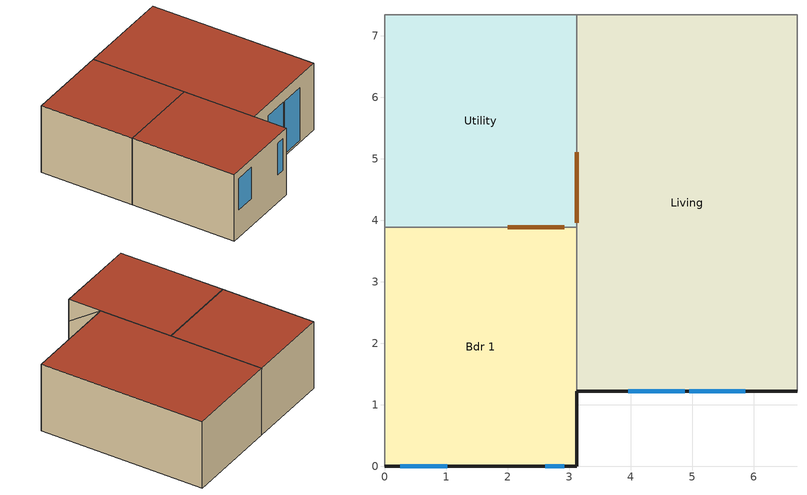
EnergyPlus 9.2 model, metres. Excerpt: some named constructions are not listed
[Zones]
Bdr 1
 floor adiabatic (Unit Floor): 3.12,3.89 3.12,0 0,0 0,3.89 z0
 wall outside (Wood Frame Wall Zones 345): 0,0 3.12,0 z0:2.59; 3.12,0,1.74 3.12,0,0 3.12,1.22,0 3.12,1.22,2.59; 3.12,0,2.59 3.12,0,1.74 3.12,1.22,2.59
 wall to Utility (Interior Wall): 3.12,3.89 0,3.89 z0:2.59
 wall adiabatic (Interior Wall): 0,3.89 0,0 z0:2.59
 wall to Living (Interior Wall): 3.12,1.22 3.12,3.89 z0:2.59
 window (Glazing System Zones 5678): 0.25,0 1.02,0 / 2.62,0 2.92,0 z1.07:2.29
 door inside (Interior Door): 2.92,3.89 2.01,3.89 z0:2.29
 roof outside (Tile Roof Zones 45678): 0,3.89 0,0 3.12,0 3.12,3.89 z2.59
Utility
 floor adiabatic (Unit Floor): 3.12,7.34 3.12,3.89 0,3.89 0,7.34 z0
 wall adiabatic (Interior Wall): 3.12,7.34 0,7.34 0,3.89 z0:2.59
 wall to Living (Interior Wall): 3.12,3.89 3.12,7.34 z0:2.59
 door inside (Interior Door): 3.12,3.96 3.12,5.11 z0:2.13
 roof outside (Tile Roof Zones 45678): 0,7.34 0,3.89 3.12,3.89 3.12,7.34 z2.59
Living
 floor adiabatic (Unit Floor): 6.71,7.34 6.71,1.22 3.12,1.22 3.12,7.34 z0
 wall outside (Wood Frame Wall Zones 345): 3.12,1.22 6.71,1.22 z0:2.59
 wall adiabatic (Interior Wall): 6.71,1.22 6.71,7.34 3.12,7.34 z0:2.59
 window (Glazing System Zones 5678): 4.95,1.22 5.87,1.22 / 3.96,1.22 4.88,1.22 z0.08:2.13
 roof outside (Tile Roof Zones 45678): 3.12,7.34 3.12,1.22 6.71,1.22 6.71,7.34 z2.59
[MaterialProperty:GlazingSpectralData]
Zone5678 Interior Pane Spec: Wavelength 1 {micron}=0.3; Transmittance 1=0; Front Reflectance 1=0.3588; Back Reflectance 1=0.0544; Wavelength 2 {micron}=0.305; Transmittance 2=0; Front Reflectance 2=0.3369; Back Reflectance 2=0.0535; Wavelength 3 {micron}=0.31; Transmittance 3=0.0014; Front Reflectance 3=0.3184; Back Reflectance 3=0.0531; Wavelength 4 {micron}=0.315; Transmittance 4=0.0088; Front Reflectance 4=0.3044; Back Reflectance 4=0.0527; Wavelength 5 {micron}=0.32; Transmittance 5=0.0334; Front Reflectance 5=0.2935; Back Reflectance 5=0.0531; N21=0.325; N22=0.0858; N23=0.2857; N24=0.0564; N25=0.33; N26=0.163; N27=0.2859; N28=0.0673; N29=0.335; N30=0.2526; N31=0.2797; N32=0.0882; N33=0.34; N34=0.3428; N35=0.273; N36=0.1153; N37=0.345; N38=0.4242; N39=0.2652; N40=0.144; N41=0.35; N42=0.4966; N43=0.258; N44=0.1709; N45=0.355; N46=0.5564; N47=0.2531; N48=0.1941; N49=0.36; N50=0.6046; N51=0.2505; N52=0.2124; N53=0.365; N54=0.6375; N55=0.2493; N56=0.2251; N57=0.37; N58=0.656; N59=0.2473; N60=0.2303; N61=0.375; N62=0.6597; N63=0.2443; N64=0.228; N65=0.38; N66=0.6639; N67=0.2396; N68=0.2216; N69=0.385; N70=0.6781; N71=0.2354; N72=0.2237; N73=0.39; N74=0.6968; N75=0.2319; N76=0.2276; N77=0.395; N78=0.7112; N79=0.2274; N80=0.2286; N81=0.4; N82=0.7209; N83=0.2229; N84=0.2269; N85=0.405; N86=0.7274; N87=0.2183; N88=0.2242; N89=0.41; N90=0.7309; N91=0.2141; N92=0.2203; N93=0.415; N94=0.7343; N95=0.2091; N96=0.2161; N97=0.42; N98=0.7384; N99=0.2051; N100=0.2125; N101=0.425; N102=0.7436; N103=0.2011; N104=0.2091; N105=0.43; N106=0.749; N107=0.1979; N108=0.2057; N109=0.435; N110=0.7529; N111=0.1942; N112=0.2021; N113=0.44; N114=0.7569; N115=0.1909; N116=0.1985; N117=0.445; N118=0.7624; N119=0.1877; N120=0.1956; N121=0.45; N122=0.769; N123=0.1844; N124=0.1928; N125=0.455; N126=0.7759; N127=0.1809; N128=0.1899; N129=0.46; N130=0.781; N131=0.1771; N132=0.1868; N133=0.465; N134=0.7859; N135=0.1734; N136=0.1836; N137=0.47; N138=0.79; N139=0.17; N140=0.1803; N141=0.475; N142=0.7926; N143=0.1664; N144=0.1771; N145=0.48; N146=0.7954; N147=0.1629; N148=0.174; N149=0.485; N150=0.7994; N151=0.1596; N152=0.171; N153=0.49; N154=0.8047; N155=0.1559; N156=0.1677; N157=0.495; N158=0.8089; N159=0.1524; N160=0.1644; N161=0.5; N162=0.8132; N163=0.1488; N164=0.1611; N165=0.505; N166=0.8168; N167=0.1453; N168=0.1576; N169=0.51; N170=0.8192; N171=0.1421; N172=0.1545; N173=0.515; N174=0.8212; N175=0.1387; N176=0.1514; N177=0.52; N178=0.8226; N179=0.1358; N180=0.1486; N181=0.525; N182=0.8247; N183=0.1327; N184=0.1457; N185=0.53; N186=0.8266; N187=0.1299; N188=0.143; N189=0.535; N190=0.828; N191=0.1272; N192=0.1404; N193=0.54; N194=0.8294; N195=0.1247; N196=0.1378; N197=0.545; N198=0.8309; N199=0.1223; N200=0.1356; N201=0.55; N202=0.8318; N203=0.1201; N204=0.1335; N205=0.555; N206=0.8325; N207=0.1182; N208=0.1315; N209=0.56; N210=0.8336; N211=0.1165; N212=0.1297; N213=0.565; N214=0.8331; N215=0.115; N216=0.1281; N217=0.57; N218=0.8328; N219=0.1135; N220=0.1266; N221=0.575; N222=0.8313; N223=0.1124; N224=0.1253; N225=0.58; N226=0.8307; N227=0.1116; N228=0.1242; N229=0.585; N230=0.8288; N231=0.1109; N232=0.1236; N233=0.59; N234=0.8268; N235=0.1107; N236=0.1229; N237=0.595; N238=0.8252; N239=0.1105; N240=0.1225; N241=0.6; N242=0.8222; N243=0.1106; N244=0.1225; N245=0.605; N246=0.8201; N247=0.1113; N248=0.1227; N249=0.61; N250=0.8172; N251=0.1119; N252=0.1231; N253=0.615; N254=0.8134; N255=0.1131; N256=0.1238; N257=0.62; N258=0.8097; N259=0.1144; N260=0.1247; N261=0.625; N262=0.8058; N263=0.1161; N264=0.1259; N265=0.63; N266=0.8018; N267=0.1181; N268=0.1272; N269=0.635; N270=0.7967; N271=0.1203; N272=0.1287; N273=0.64; N274=0.7921; N275=0.1229; N276=0.1306; N277=0.645; N278=0.7875; N279=0.1257; N280=0.1328; N281=0.65; N282=0.7821; N283=0.1288; N284=0.1353; N285=0.655; N286=0.7763; N287=0.132; N288=0.1375; N289=0.66; N290=0.7708; N291=0.1358; N292=0.1404; N293=0.665; N294=0.7649; N295=0.14; N296=0.1435; N297=0.67; N298=0.7587; N299=0.144; N300=0.1467; N301=0.675; N302=0.7527; N303=0.1487; N304=0.1501; N305=0.68; N306=0.7459; N307=0.1534; N308=0.1535; N309=0.685; N310=0.7385; N311=0.1584; N312=0.1571; N313=0.69; N314=0.7318; N315=0.1639; N316=0.1608; N317=0.695; N318=0.7245; N319=0.1691; N320=0.1647; N321=0.7; N322=0.7173; N323=0.1748; N324=0.169; N325=0.705; N326=0.7091; N327=0.1807; N328=0.1731; N329=0.71; N330=0.7011; N331=0.1865; N332=0.1772; N333=0.715; N334=0.693; N335=0.1929; N336=0.1816; N337=0.72; N338=0.6859; N339=0.1994; N340=0.1858; N341=0.725; N342=0.6774; N343=0.206; N344=0.1909; N345=0.73; N346=0.669; N347=0.2127; N348=0.1953; N349=0.735; N350=0.6597; N351=0.2196; N352=0.1996; N353=0.74; N354=0.6508; N355=0.2262; N356=0.2041; N357=0.745; N358=0.6439; N359=0.2335; N360=0.2087; N361=0.75; N362=0.6341; N363=0.2409; N364=0.213; N365=0.755; N366=0.6249; N367=0.2483; N368=0.2179; N369=0.76; N370=0.6174; N371=0.2557; N372=0.2224; N373=0.765; N374=0.6067; N375=0.2633; N376=0.2269; N377=0.77; N378=0.599; N379=0.2703; N380=0.2315; N381=0.775; N382=0.5901; N383=0.2788; N384=0.2368; N385=0.78; N386=0.5819; N387=0.2859; N388=0.2405; N389=0.785; N390=0.5723; N391=0.2936; N392=0.2454; N393=0.79; N394=0.5637; N395=0.3014; N396=0.2499; N397=0.795; N398=0.5563; N399=0.3091; N400=0.2542; N401=0.8; N402=0.5474; N403=0.3167; N404=0.2588; N405=0.805; N406=0.5393; N407=0.3238; N408=0.2628; N409=0.81; N410=0.5315; N411=0.3318; N412=0.2678; N413=0.815; N414=0.5229; N415=0.3402; N416=0.2718; N417=0.82; N418=0.5156; N419=0.3477; N420=0.276; N421=0.825; N422=0.5073; N423=0.3563; N424=0.2809; N425=0.83; N426=0.4988; N427=0.3636; N428=0.2858; N429=0.835; N430=0.4902; N431=0.3713; N432=0.2898; N433=0.84; N434=0.4852; N435=0.3794; N436=0.2939; N437=0.845; N438=0.4771; N439=0.3869; N440=0.2976; N441=0.85; N442=0.4697; N443=0.3953; N444=0.3028; N445=0.855; N446=0.4623; N447=0.4014; N448=0.3064; N449=0.86; N450=0.4533; N451=0.4112; N452=0.3112; N453=0.865; N454=0.4465; N455=0.4186; N456=0.3154; N457=0.87; N458=0.4398; N459=0.4261; N460=0.3193; N461=0.875; N462=0.433; N463=0.433; N464=0.323; N465=0.88; N466=0.4263; N467=0.441; N468=0.3273; N469=0.885; N470=0.4198; N471=0.4481; N472=0.3311; N473=0.89; N474=0.4134; N475=0.4544; N476=0.3347; N477=0.895; N478=0.4072; N479=0.4609; N480=0.3376; N481=0.9; N482=0.4012; N483=0.4679; N484=0.3418; N485=0.905; N486=0.3949; N487=0.4746; N488=0.3449; N489=0.91; N490=0.3895; N491=0.4814; N492=0.3488; N493=0.915; N494=0.3832; N495=0.4882; N496=0.352; N497=0.92; N498=0.3776; N499=0.4949; N500=0.3558; N501=0.925; N502=0.3717; N503=0.5009; N504=0.3589; N505=0.93; N506=0.3664; N507=0.5075; N508=0.3625; N509=0.935; N510=0.361; N511=0.5139; N512=0.3656; N513=0.94; N514=0.3556; N515=0.5201; N516=0.369; N517=0.945; N518=0.3501; N519=0.5263; N520=0.3722; N521=0.95; N522=0.345; N523=0.5323; N524=0.3757; N525=0.955; N526=0.3399; N527=0.5383; N528=0.3786; N529=0.96; N530=0.3347; N531=0.5443; N532=0.3816; N533=0.965; N534=0.3301; N535=0.5497; N536=0.3844; N537=0.97; N538=0.3254; N539=0.5558; N540=0.3875; N541=0.975; N542=0.3203; N543=0.5612; N544=0.391; N545=0.98; N546=0.3161; N547=0.5667; N548=0.3937; N549=0.985; N550=0.3117; N551=0.5723; N552=0.3966; N553=0.99; N554=0.3073; N555=0.5773; N556=0.3991; N557=0.995; N558=0.3026; N559=0.583; N560=0.4021; N561=1; N562=0.2986; N563=0.5876; N564=0.4049; N565=1.005; N566=0.2941; N567=0.5932; N568=0.4074; N569=1.01; N570=0.2901; N571=0.5983; N572=0.411; N573=1.015; N574=0.2863; N575=0.6029; N576=0.413; N577=1.02; N578=0.282; N579=0.6082; N580=0.4159; N581=1.025; N582=0.2783; N583=0.6126; N584=0.4184; N585=1.03; N586=0.2743; N587=0.6171; N588=0.4213; N589=1.035; N590=0.2711; N591=0.6222; N592=0.4241; N593=1.04; N594=0.2672; N595=0.6266; N596=0.4262; N597=1.045; N598=0.2635; N599=0.6311; N600=0.4289; N601=1.05; N602=0.26; N603=0.6354; N604=0.4312; N605=1.055; N606=0.2568; N607=0.6397; N608=0.4336; N609=1.06; N610=0.2537; N611=0.6437; N612=0.4361; N613=1.065; N614=0.2503; N615=0.6482; N616=0.4388; N617=1.07; N618=0.247; N619=0.6519; N620=0.4409; N621=1.075; N622=0.2435; N623=0.6561; N624=0.4434; N625=1.08; N626=0.2406; N627=0.6604; N628=0.4459; N629=1.085; N630=0.2378; N631=0.6642; N632=0.448; N633=1.09; N634=0.2345; N635=0.6678; N636=0.4505; N637=1.095; N638=0.231; N639=0.6716; N640=0.4526; N641=1.1; N642=0.2282; N643=0.6756; N644=0.4552; N645=1.105; N646=0.226; N647=0.6789; N648=0.4573; N649=1.11; N650=0.223; N651=0.6825; N652=0.4595; N653=1.115; N654=0.2207; N655=0.6861; N656=0.4617; N657=1.12; N658=0.2177; N659=0.6899; N660=0.4641; N661=1.125; N662=0.2151; N663=0.6934; N664=0.466; N665=1.13; N666=0.2123; N667=0.6965; N668=0.4688; N669=1.135; N670=0.21; N671=0.7003; N672=0.4707; N673=1.14; N674=0.2076; N675=0.7028; N676=0.4729; N677=1.145; N678=0.2053; N679=0.7068; N680=0.4757; N681=1.15; N682=0.2026; N683=0.7093; N684=0.4771; N685=1.155; N686=0.2; N687=0.7128; N688=0.4793; N689=1.16; N690=0.1979; N691=0.7159; N692=0.4815; N693=1.165; N694=0.1958; N695=0.7186; N696=0.4835; N697=1.17; N698=0.1937; N699=0.7217; N700=0.4856; N701=1.175; N702=0.1913; N703=0.7248; N704=0.488; N705=1.18; N706=0.1891; N707=0.7275; N708=0.49; N709=1.185; N710=0.1873; N711=0.7303; N712=0.492; N713=1.19; N714=0.1854; N715=0.7332; N716=0.494; N717=1.195; N718=0.1832; N719=0.7364; N720=0.4965; N721=1.2; N722=0.181; N723=0.7388; N724=0.4985; N725=1.205; N726=0.1795; N727=0.7417; N728=0.5008; N729=1.21; N730=0.1777; N731=0.7443; N732=0.5029; N733=1.215; N734=0.1754; N735=0.7469; N736=0.5054; N737=1.22; N738=0.1738; N739=0.7491; N740=0.5073; N741=1.225; N742=0.1721; N743=0.7516; N744=0.5097; N745=1.23; N746=0.1704; N747=0.7544; N748=0.5115; N749=1.235; N750=0.1689; N751=0.7569; N752=0.5139; N753=1.24; N754=0.1666; N755=0.7594; N756=0.5162; N757=1.245; N758=0.165; N759=0.7619; N760=0.5186; N761=1.25; N762=0.1636; N763=0.7637; N764=0.5207; N765=1.255; N766=0.1619; N767=0.7661; N768=0.5232; N769=1.26; N770=0.1604; N771=0.7685; N772=0.5251; N773=1.265; N774=0.1583; N775=0.7706; N776=0.5276; N777=1.27; N778=0.1569; N779=0.7726; N780=0.5296; N781=1.275; N782=0.1554; N783=0.7747; N784=0.5322; N785=1.28; N786=0.1543; N787=0.777; N788=0.5346; N789=1.285; N790=0.1528; N791=0.7789; N792=0.5369; N793=1.29; N794=0.1513; N795=0.7811; N796=0.5396; N797=1.295; N798=0.1503; N799=0.7833; N800=0.5415; N801=1.3; N802=0.1486; N803=0.7855; N804=0.544; N805=1.305; N806=0.1476; N807=0.7873; N808=0.5463; N809=1.31; N810=0.1461; N811=0.7892; N812=0.549; N813=1.315; N814=0.1446; N815=0.791; N816=0.5515; N817=1.32; N818=0.143; N819=0.7932; N820=0.5542; N821=1.325; N822=0.1417; N823=0.7948; N824=0.5564; N825=1.33; N826=0.141; N827=0.7965; N828=0.559; N829=1.335; N830=0.1396; N831=0.798; N832=0.5613; N833=1.34; N834=0.1382; N835=0.8003; N836=0.5639; N837=1.345; N838=0.1372; N839=0.8018; N840=0.5664; N841=1.35; N842=0.1362; N843=0.8042; N844=0.5693; N845=1.355; N846=0.1346; N847=0.8055; N848=0.5716; N849=1.36; N850=0.1342; N851=0.8064; N852=0.5741; N853=1.365; N854=0.1326; N855=0.8083; N856=0.5769; N857=1.37; N858=0.1313; N859=0.8098; N860=0.5795; N861=1.375; N862=0.1306; N863=0.8115; N864=0.5821; N865=1.38; N866=0.1292; N867=0.8127; N868=0.5842; N869=1.385; N870=0.1283; N871=0.8145; N872=0.5864; N873=1.39; N874=0.1273; N875=0.8162; N876=0.5885; N877=1.395; N878=0.126; N879=0.8177; N880=0.5902; N881=1.4; N882=0.1252; N883=0.8191; N884=0.592; N885=1.405; N886=0.124; N887=0.8204; N888=0.5941; N889=1.41; N890=0.1234; N891=0.8223; N892=0.5967; N893=1.415; N894=0.122; N895=0.8237; N896=0.5993; N897=1.42; N898=0.1211; N899=0.8251; N900=0.6022; N901=1.425; N902=0.1203; N903=0.8267; N904=0.6053; N905=1.43; N906=0.1194; N907=0.8279; N908=0.6085; N909=1.435; N910=0.1185; N911=0.8291; N912=0.6115; N913=1.44; N914=0.1177; N915=0.8303; N916=0.6145; N917=1.445; N918=0.1167; N919=0.8315; N920=0.6173; N921=1.45; N922=0.1157; N923=0.833; N924=0.6202; N925=1.455; N926=0.115; N927=0.8344; N928=0.6232; N929=1.46; N930=0.1145; N931=0.8358; N932=0.6263; N933=1.465; N934=0.1137; N935=0.8369; N936=0.629; N937=1.47; N938=0.1129; N939=0.8379; N940=0.6316; N941=1.475; N942=0.112; N943=0.839; N944=0.6343; N945=1.48; N946=0.1111; N947=0.8401; N948=0.6369; N949=1.485; N950=0.1103; N951=0.8416; N952=0.6398; N953=1.49; N954=0.1096; N955=0.8427; N956=0.6423; N957=1.495; N958=0.1088; N959=0.8437; N960=0.645; N961=1.5; N962=0.1081; N963=0.8447; N964=0.6475; N965=1.505; N966=0.1074; N967=0.8458; N968=0.6499; N969=1.51; N970=0.1067; N971=0.8471; N972=0.6522; N973=1.515; N974=0.1058; N975=0.8482; N976=0.6547; N977=1.52; N978=0.1047; N979=0.8492; N980=0.6571; N981=1.525; N982=0.1043; N983=0.8501; N984=0.6594; N985=1.53; N986=0.1035; N987=0.8512; N988=0.6616; N989=1.535; N990=0.1029; N991=0.8522; N992=0.664; N993=1.54; N994=0.1022; N995=0.8532; N996=0.6661; N997=1.545; N998=0.1015; N999=0.8545; N1000=0.6682; N1001=1.55; N1002=0.1007; N1003=0.8555; N1004=0.6704; N1005=1.555; N1006=0.1001; N1007=0.8565; N1008=0.6727; N1009=1.56; N1010=0.0994; N1011=0.8575; N1012=0.6748; N1013=1.565; N1014=0.0984; N1015=0.8586; N1016=0.6769; N1017=1.57; N1018=0.0977; N1019=0.8594; N1020=0.6786; N1021=1.575; N1022=0.0971; N1023=0.8601; N1024=0.6803; N1025=1.58; N1026=0.0965; N1027=0.8607; N1028=0.682; N1029=1.585; N1030=0.0957; N1031=0.8617; N1032=0.6839; N1033=1.59; N1034=0.0949; N1035=0.8627; N1036=0.6856; N1037=1.595; N1038=0.0942; N1039=0.8636; N1040=0.6873; N1041=1.6; N1042=0.0935; N1043=0.8644; N1044=0.6888; N1045=1.605; N1046=0.093; N1047=0.865; N1048=0.6903; N1049=1.61; N1050=0.0923; N1051=0.8661; N1052=0.6919; N1053=1.615; N1054=0.0917; N1055=0.8672; N1056=0.6936; N1057=1.62; N1058=0.091; N1059=0.868; N1060=0.695; N1061=1.625; N1062=0.0903; N1063=0.8687; N1064=0.6963; N1065=1.63; N1066=0.0896; N1067=0.8696; N1068=0.6976; N1069=1.635; N1070=0.089; N1071=0.8702; N1072=0.6988; N1073=1.64; N1074=0.0886; N1075=0.8709; N1076=0.7; N1077=1.645; N1078=0.0878; N1079=0.8719; N1080=0.7011; N1081=1.65; N1082=0.0871; N1083=0.8726; N1084=0.7021; N1085=1.655; N1086=0.0865; N1087=0.8733; N1088=0.7032; N1089=1.66; N1090=0.086; N1091=0.8741; N1092=0.7043; N1093=1.665; N1094=0.0854; N1095=0.8749; N1096=0.7051; N1097=1.67; N1098=0.0848; N1099=0.8756; N1100=0.7061; N1101=1.675; N1102=0.0842; N1103=0.8765; N1104=0.707; N1105=1.68; N1106=0.0836; N1107=0.8772; N1108=0.7079; N1109=1.685; N1110=0.0832; N1111=0.8775; N1112=0.7086; N1113=1.69; N1114=0.0828; N1115=0.8781; N1116=0.7091; N1117=1.695; N1118=0.082; N1119=0.879; N1120=0.7098; N1121=1.7; N1122=0.0812; N1123=0.8799; N1124=0.7106; N1125=1.705; N1126=0.0806; N1127=0.8807; N1128=0.7114; N1129=1.71; N1130=0.08; N1131=0.8812; N1132=0.7119; N1133=1.715; N1134=0.0793; N1135=0.8817; N1136=0.7126; N1137=1.72; N1138=0.079; N1139=0.8825; N1140=0.7128; N1141=1.725; N1142=0.0786; N1143=0.883; N1144=0.713; N1145=1.73; N1146=0.0779; N1147=0.8836; N1148=0.7135; N1149=1.735; N1150=0.0771; N1151=0.8844; N1152=0.714; N1153=1.74; N1154=0.0768; N1155=0.8852; N1156=0.7143; N1157=1.745; N1158=0.0765; N1159=0.8855; N1160=0.7146; N1161=1.75; N1162=0.0758; N1163=0.8862; N1164=0.7149; N1165=1.755; N1166=0.0751; N1167=0.887; N1168=0.7153; N1169=1.76; N1170=0.0746; N1171=0.8876; N1172=0.7157; N1173=1.765; N1174=0.0743; N1175=0.8882; N1176=0.7158; N1177=1.77; N1178=0.0736; N1179=0.8888; N1180=0.7159; N1181=1.775; N1182=0.073; N1183=0.8895; N1184=0.7161; N1185=1.78; N1186=0.0726; N1187=0.89; N1188=0.7165; N1189=1.785; N1190=0.072; N1191=0.8906; N1192=0.7168; N1193=1.79; N1194=0.0715; N1195=0.891; N1196=0.7169; N1197=1.795; N1198=0.071; N1199=0.8913; N1200=0.7169; N1201=1.8; N1202=0.0707; N1203=0.8916; N1204=0.7168; N1205=1.805; N1206=0.0699; N1207=0.8924; N1208=0.7169; N1209=1.81; N1210=0.0694; N1211=0.893; N1212=0.7171; N1213=1.815; N1214=0.0689; N1215=0.8935; N1216=0.7174; N1217=1.82; N1218=0.0683; N1219=0.8938; N1220=0.7175; N1221=1.825; N1222=0.0678; N1223=0.8945; N1224=0.7176; N1225=1.83; N1226=0.0675; N1227=0.8956; N1228=0.718; N1229=1.835; N1230=0.0673; N1231=0.896; N1232=0.7184; N1233=1.84; N1234=0.0668; N1235=0.8961; N1236=0.7185; N1237=1.845; N1238=0.0662; N1239=0.8964; N1240=0.7184; N1241=1.85; N1242=0.0658; N1243=0.8971; N1244=0.7188; N1245=1.855; N1246=0.0655; N1247=0.8976; N1248=0.7191; N1249=1.86; N1250=0.0649; N1251=0.8978; N1252=0.7192; N1253=1.865; N1254=0.0645; N1255=0.8982; N1256=0.7193; N1257=1.87; N1258=0.064; N1259=0.8988; N1260=0.7194; N1261=1.875; N1262=0.0637; N1263=0.8998; N1264=0.7197; N1265=1.88; N1266=0.0634; N1267=0.9; N1268=0.7201; N1269=1.885; N1270=0.0629; N1271=0.9003; N1272=0.7202; N1273=1.89; N1274=0.0626; N1275=0.9008; N1276=0.7203; N1277=1.895; N1278=0.0623; N1279=0.9017; N1280=0.7209; N1281=1.9; N1282=0.0618; N1283=0.902; N1284=0.721; N1285=1.905; N1286=0.0612; N1287=0.9022; N1288=0.7208; N1289=1.91; N1290=0.0607; N1291=0.9024; N1292=0.7212; N1293=1.915; N1294=0.0604; N1295=0.9029; N1296=0.7214; N1297=1.92; N1298=0.0602; N1299=0.9039; N1300=0.7219; N1301=1.925; N1302=0.0599; N1303=0.9045; N1304=0.7221; N1305=1.93; N1306=0.0594; N1307=0.9045; N1308=0.722; N1309=1.935; N1310=0.059; N1311=0.9044; N1312=0.7218; N1313=1.94; N1314=0.0585; N1315=0.905; N1316=0.7222; N1317=1.945; N1318=0.0583; N1319=0.9054; N1320=0.7225; N1321=1.95; N1322=0.058; N1323=0.9059; N1324=0.7228; N1325=1.955; N1326=0.0576; N1327=0.9065; N1328=0.7229; N1329=1.96; N1330=0.0571; N1331=0.907; N1332=0.7232; N1333=1.965; N1334=0.0569; N1335=0.9075; N1336=0.7233; N1337=1.97; N1338=0.0566; N1339=0.908; N1340=0.7236; N1341=1.975; N1342=0.0564; N1343=0.9084; N1344=0.724; N1345=1.98; N1346=0.0559; N1347=0.9087; N1348=0.7244; N1349=1.985; N1350=0.0556; N1351=0.9087; N1352=0.7244; N1353=1.99; N1354=0.0551; N1355=0.9092; N1356=0.7248; N1357=1.995; N1358=0.0548; N1359=0.9095; N1360=0.7249; N1361=2; N1362=0.0545; N1363=0.9098; N1364=0.7251; N1365=2.005; N1366=0.0544; N1367=0.9103; N1368=0.7255; N1369=2.01; N1370=0.0541; N1371=0.9106; N1372=0.726; N1373=2.015; N1374=0.0537; N1375=0.9107; N1376=0.7261; N1377=2.02; N1378=0.0533; N1379=0.9109; N1380=0.7264; N1381=2.025; N1382=0.0528; N1383=0.9111; N1384=0.7268; N1385=2.03; N1386=0.0527; N1387=0.9117; N1388=0.7273; N1389=2.035; N1390=0.0526; N1391=0.9122; N1392=0.7276; N1393=2.04; N1394=0.0521; N1395=0.9123; N1396=0.7279; N1397=2.045; N1398=0.0517; N1399=0.9126; N1400=0.7283; N1401=2.05; N1402=0.0514; N1403=0.913; N1404=0.729; N1405=2.055; N1406=0.0513; N1407=0.9137; N1408=0.7296; N1409=2.06; N1410=0.0508; N1411=0.914; N1412=0.7301; N1413=2.065; N1414=0.0507; N1415=0.9144; N1416=0.7306; N1417=2.07; N1418=0.0504; N1419=0.9146; N1420=0.7307; N1421=2.075; N1422=0.0503; N1423=0.9148; N1424=0.7309; N1425=2.08; N1426=0.0498; N1427=0.9152; N1428=0.7314; N1429=2.085; N1430=0.0494; N1431=0.9155; N1432=0.7318; N1433=2.09; N1434=0.049; N1435=0.9159; N1436=0.732; N1437=2.095; N1438=0.0489; N1439=0.9158; N1440=0.732; N1441=2.1; N1442=0.0488; N1443=0.9164; N1444=0.7323; N1445=2.105; N1446=0.0486; N1447=0.9166; N1448=0.7321; N1449=2.11; N1450=0.0481; N1451=0.9168; N1452=0.7323; N1453=2.115; N1454=0.0478; N1455=0.9171; N1456=0.7324; N1457=2.12; N1458=0.0478; N1459=0.9175; N1460=0.7326; N1461=2.125; N1462=0.0474; N1463=0.9176; N1464=0.7323; N1465=2.13; N1466=0.0471; N1467=0.9182; N1468=0.7322; N1469=2.135; N1470=0.0468; N1471=0.9188; N1472=0.7322; N1473=2.14; N1474=0.0468; N1475=0.9192; N1476=0.732; N1477=2.145; N1478=0.0464; N1479=0.919; N1480=0.7312; N1481=2.15; N1482=0.0463; N1483=0.9192; N1484=0.7305; N1485=2.155; N1486=0.0457; N1487=0.9197; N1488=0.7297; N1489=2.16; N1490=0.0455; N1491=0.9203; N1492=0.7287; N1493=2.165; N1494=0.0455; N1495=0.9205; N1496=0.7273; N1497=2.17; N1498=0.045; N1499=0.9208; N1500=0.7257; N1501=2.175; N1502=0.0444; N1503=0.9211; N1504=0.7231; N1505=2.18; N1506=0.044; N1507=0.9213; N1508=0.7194; N1509=2.185; N1510=0.0436; N1511=0.9215; N1512=0.7153; N1513=2.19; N1514=0.0434; N1515=0.9215; N1516=0.7113; N1517=2.195; N1518=0.0431; N1519=0.9216; N1520=0.7077; N1521=2.2; N1522=0.0429; N1523=0.922; N1524=0.7049; N1525=2.205; N1526=0.0426; N1527=0.9224; N1528=0.7026; N1529=2.21; N1530=0.0423; N1531=0.9227; N1532=0.7012; N1533=2.215; N1534=0.0421; N1535=0.923; N1536=0.7004; N1537=2.22; N1538=0.0418; N1539=0.9231; N1540=0.7003; N1541=2.225; N1542=0.0416; N1543=0.9235; N1544=0.7007; N1545=2.23; N1546=0.0414; N1547=0.9241; N1548=0.7017; N1549=2.235; N1550=0.041; N1551=0.9243; N1552=0.7029; N1553=2.24; N1554=0.041; N1555=0.9244; N1556=0.7042; N1557=2.245; N1558=0.0409; N1559=0.9246; N1560=0.7053; N1561=2.25; N1562=0.0409; N1563=0.9247; N1564=0.7066; N1565=2.255; N1566=0.0405; N1567=0.9254; N1568=0.7087; N1569=2.26; N1570=0.0403; N1571=0.9264; N1572=0.7109; N1573=2.265; N1574=0.0402; N1575=0.9264; N1576=0.7121; N1577=2.27; N1578=0.0398; N1579=0.9256; N1580=0.7129; N1581=2.275; N1582=0.0395; N1583=0.9251; N1584=0.7137; N1585=2.28; N1586=0.0395; N1587=0.9257; N1588=0.7152; N1589=2.285; N1590=0.0394; N1591=0.9265; N1592=0.7169; N1593=2.29; N1594=0.0395; N1595=0.9266; N1596=0.7178; N1597=2.295; N1598=0.0396; N1599=0.9266; N1600=0.7188; N1601=2.3; N1602=0.0392; N1603=0.927; N1604=0.7203; N1605=2.305; N1606=0.039; N1607=0.9274; N1608=0.7213; N1609=2.31; N1610=0.0386; N1611=0.9276; N1612=0.7222; N1613=2.315; N1614=0.0382; N1615=0.9277; N1616=0.723; N1617=2.32; N1618=0.0378; N1619=0.9275; N1620=0.7233; N1621=2.325; N1622=0.0381; N1623=0.9268; N1624=0.7232; N1625=2.33; N1626=0.038; N1627=0.9269; N1628=0.7238; N1629=2.335; N1630=0.0377; N1631=0.9277; N1632=0.7248; N1633=2.34; N1634=0.0373; N1635=0.9287; N1636=0.7258; N1637=2.345; N1638=0.0374; N1639=0.9289; N1640=0.7261; N1641=2.35; N1642=0.0371; N1643=0.9288; N1644=0.7261; N1645=2.355; N1646=0.037; N1647=0.9288; N1648=0.726; N1649=2.36; N1650=0.0369; N1651=0.9292; N1652=0.7263; N1653=2.365; N1654=0.0366; N1655=0.9297; N1656=0.7266; N1657=2.37; N1658=0.0362; N1659=0.9299; N1660=0.7265; N1661=2.375; N1662=0.0364; N1663=0.9296; N1664=0.7259; N1665=2.38; N1666=0.0362; N1667=0.9295; N1668=0.7254; N1669=2.385; N1670=0.036; N1671=0.9297; N1672=0.725; N1673=2.39; N1674=0.0359; N1675=0.9306; N1676=0.725; N1677=2.395; N1678=0.0356; N1679=0.9316; N1680=0.7251; N1681=2.4; N1682=0.0354; N1683=0.9315; N1684=0.7241; N1685=2.405; N1686=0.0352; N1687=0.9309; N1688=0.7225; N1689=2.41; N1690=0.035; N1691=0.9311; N1692=0.7213; N1693=2.415; N1694=0.0346; N1695=0.9312; N1696=0.72; N1697=2.42; N1698=0.0343; N1699=0.9307; N1700=0.7183; N1701=2.425; N1702=0.0344; N1703=0.9315; N1704=0.7171; N1705=2.43; N1706=0.0343; N1707=0.9322; N1708=0.7157; N1709=2.435; N1710=0.034; N1711=0.9329; N1712=0.7144; N1713=2.44; N1714=0.0335; N1715=0.9331; N1716=0.7126; N1717=2.445; N1718=0.0335; N1719=0.9333; N1720=0.7109; N1721=2.45; N1722=0.0333; N1723=0.9336; N1724=0.709; N1725=2.455; N1726=0.0329; N1727=0.9337; N1728=0.7073; N1729=2.46; N1730=0.0328; N1731=0.9332; N1732=0.7053; N1733=2.465; N1734=0.0327; N1735=0.933; N1736=0.7036; N1737=2.47; N1738=0.0326; N1739=0.9329; N1740=0.702; N1741=2.475; N1742=0.0323; N1743=0.9321; N1744=0.7003; N1745=2.48; N1746=0.032; N1747=0.9324; N1748=0.699; N1749=2.485; N1750=0.0319; N1751=0.934; N1752=0.6986; N1753=2.49; N1754=0.0316; N1755=0.9361; N1756=0.6986; N1757=2.495; N1758=0.0315; N1759=0.9376; N1760=0.6987; N1761=2.5; N1762=0.0316; N1763=0.9389; N1764=0.6991
